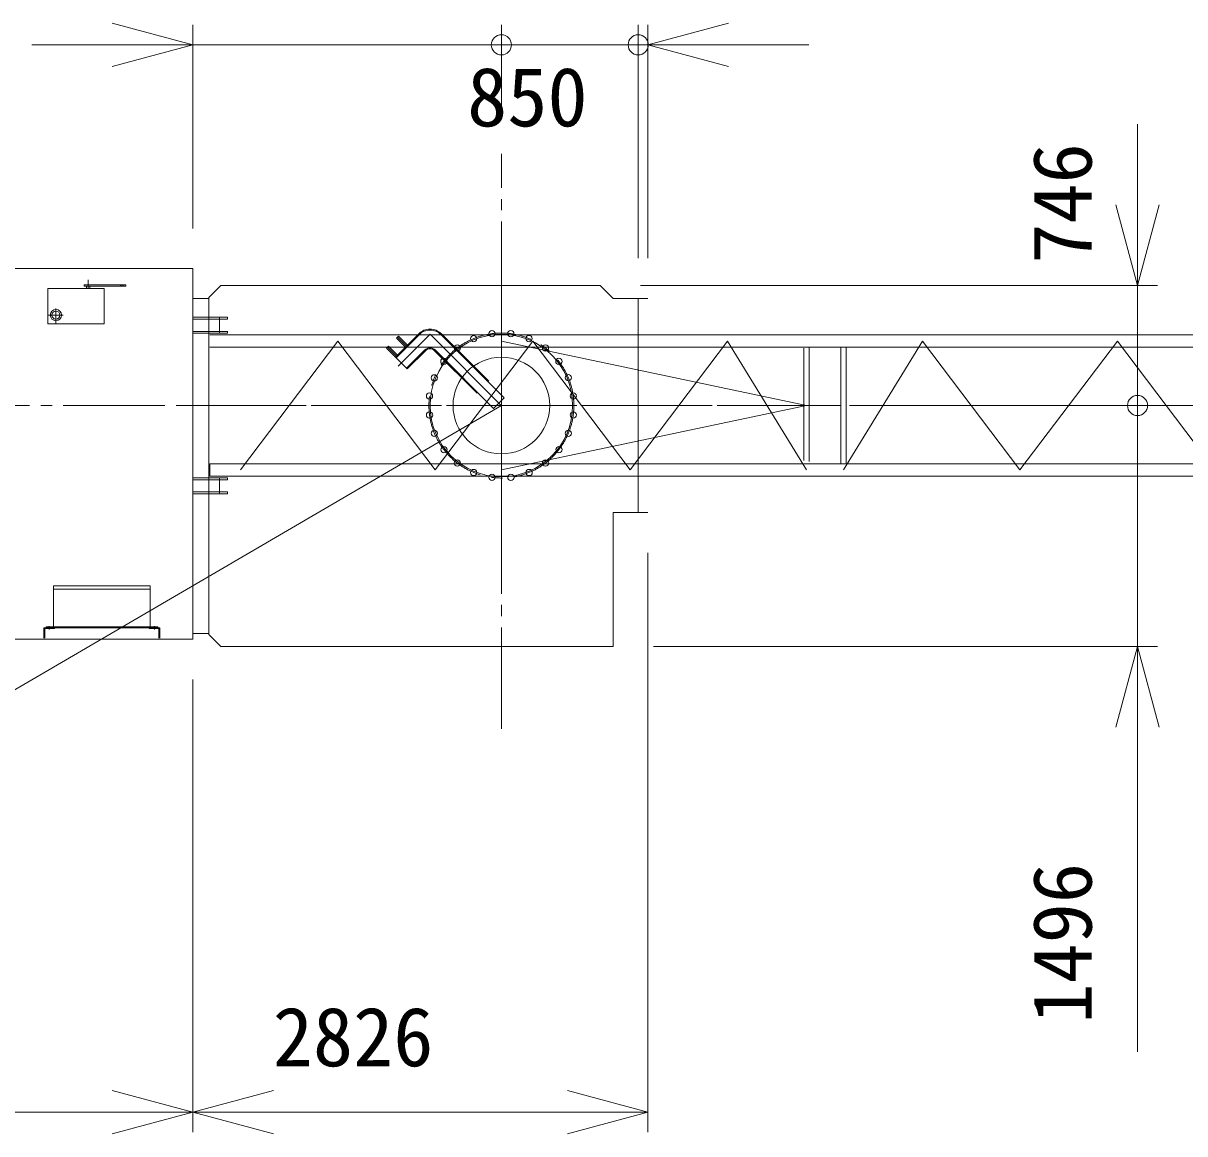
# Model space of a CAD drawing. Units: millimetres, scale not verified. Extents: x -21927 to 21954, y -30883 to 34156.
# Drawn here: x -16352 to -9139, y 23509 to 30404 of the extents above; entities that cross this region are included whole.
import ezdxf
from ezdxf.enums import TextEntityAlignment as Align

# ---------------------------------------------------------------- set-up
doc = ezdxf.new("R2010")
doc.units = ezdxf.units.MM
doc.header["$LTSCALE"] = 70
doc.linetypes.add('CHAIN2', pattern=[12, 9, -1, 1, -1])
for name, color, linetype, lineweight in [('0-3_05 寸法', 7, 'Continuous', 18), ('0-4_12 当社中心線', 3, 'CHAIN2', 18), ('0-6_10 当社外形線', 3, 'Continuous', 18)]:
    doc.layers.add(name, color=color, linetype=linetype, lineweight=lineweight)
doc.styles.add('ＭＳ ゴシック', font='')
doc.styles.get('ＭＳ ゴシック').set_extended_font_data('MS Gothic')

msp = doc.modelspace()

# ---------------------------------------------------------------- linework, layer by layer
at = {"layer": '0-3_05 寸法'}
for p, q in [((-15298.69, 29130.54), (-15298.69, 30394.98)), ((-13382.68, 29843.23), (-13382.68, 30394.98)), ((-13382.68, 29843.23), (-13382.68, 30394.98)), ((-12532.92, 28945.54), (-12532.92, 30394.98)), ((-12532.92, 28945.54), (-12532.92, 30394.98)), ((-12472.68, 28945.54), (-12472.68, 30394.98)), ((-15798.69, 30269.98), (-16298.69, 30269.98)), ((-15298.69, 30269.98), (-15798.69, 30269.98)), ((-15298.69, 30269.98), (-14798.69, 30269.98)), ((-13382.68, 30269.98), (-14798.69, 30269.98)), ((-13382.68, 30269.98), (-12532.92, 30269.98)), ((-12532.92, 30269.98), (-13032.92, 30269.98)), ((-12532.92, 30269.98), (-12472.68, 30269.98)), ((-12472.68, 30269.98), (-11972.68, 30269.98)), ((-11972.68, 30269.98), (-11472.68, 30269.98)), ((-9432.67, 29276.54), (-9432.67, 29776.54)), ((-9432.67, 28776.54), (-9432.67, 29276.54)), ((-12518.69, 28776.54), (-9307.67, 28776.54)), ((-9432.67, 28030.55), (-9432.67, 28776.54)), ((-13382.68, 28030.54), (-17325.06, 25729.04)), ((-11220.93, 28030.55), (-9307.67, 28030.55)), ((-11220.93, 28030.55), (-9307.67, 28030.55)), ((-9432.67, 28030.55), (-9432.67, 27530.55)), ((-9432.67, 28030.55), (-9432.67, 27034.54)), ((-12472.68, 27115.54), (-12472.68, 23518.35)), ((-9432.67, 26534.54), (-9432.67, 27034.54)), ((-12437.69, 26534.54), (-9307.67, 26534.54)), ((-9432.67, 26534.54), (-9432.67, 24017.88)), ((-9432.67, 26534.54), (-9432.67, 26034.54)), ((-15298.69, 26330.54), (-15298.69, 23518.35)), ((-15298.69, 26330.54), (-15298.69, 23518.35)), ((-9432.67, 26034.54), (-9432.67, 25534.54)), ((-15798.69, 23643.35), (-17364.69, 23643.35)), ((-15298.69, 23643.35), (-15798.69, 23643.35)), ((-15298.69, 23643.35), (-14798.69, 23643.35)), ((-14798.69, 23643.35), (-12972.68, 23643.35)), ((-12472.68, 23643.35), (-12972.68, 23643.35))]:
    msp.add_line(p, q, dxfattribs=at)
for points in [[(-15798.69, 30403.96), (-15298.69, 30269.98), (-15798.69, 30136.01)], [(-11972.68, 30136.01), (-12472.68, 30269.98), (-11972.68, 30403.96)], [(-9298.7, 29276.54), (-9432.67, 28776.54), (-9566.65, 29276.54)], [(-9566.65, 26034.54), (-9432.67, 26534.54), (-9298.7, 26034.54)], [(-15798.69, 23777.33), (-15298.69, 23643.35), (-15798.69, 23509.38)], [(-14798.69, 23509.38), (-15298.69, 23643.35), (-14798.69, 23777.33)], [(-12972.68, 23777.33), (-12472.68, 23643.35), (-12972.68, 23509.38)]]:
    msp.add_lwpolyline(points, dxfattribs=at)
for centre in [(-13382.68, 30269.98), (-13382.68, 30269.98), (-12532.92, 30269.98), (-12532.92, 30269.98), (-9432.67, 28030.55), (-9432.67, 28030.55)]:
    msp.add_circle(centre, 62.5, dxfattribs=at)
at = {"layer": '0-4_12 当社中心線'}
for p, q in [((-13382.68, 26022.5), (-13382.68, 29593.23)), ((-15948.91, 28810.94), (-15948.91, 28756.73)), ((-16103.45, 28591.72), (-16198.91, 28591.72)), ((-16148.91, 28536.73), (-16148.91, 28632.56)), ((-13382.68, 27470.04), (-13382.68, 28591.04)), ((-13825.56, 28472.91), (-14024.19, 28274.28)), ((-13383.19, 28030.54), (-13825.56, 28472.91)), ((12247.09, 28030.54), (-18335.98, 28030.54)), ((-11374.64, 28030.55), (-15390.73, 28030.55)), ((-16189.87, 26639.72), (-16189.87, 26659.91)), ((-15535.87, 26639.72), (-15535.87, 26659.91)), ((-15535.87, 26639.72), (-15535.87, 26659.91))]:
    msp.add_line(p, q, dxfattribs=at)
msp.add_circle((-13382.68, 28030.54), 450, dxfattribs=at)
at = {"layer": '0-6_10 当社外形線'}
for p, q in [((-15298.69, 28880.54), (-17664.69, 28880.54)), ((-15298.69, 26580.54), (-15298.69, 28880.54)), ((-15973.91, 28780.73), (-15973.91, 28771.73)), ((-15713.91, 28780.73), (-15973.91, 28780.73)), ((-15746.91, 28771.62), (-15746.91, 28780.73)), ((-15738.91, 28780.73), (-15738.91, 28771.73)), ((-15730.91, 28771.62), (-15730.91, 28780.73)), ((-15713.91, 28780.73), (-15713.91, 28771.73)), ((-15848.91, 28756.73), (-16198.91, 28756.73)), ((-16198.91, 28536.73), (-16198.91, 28756.73)), ((-15713.91, 28771.73), (-15973.91, 28771.73)), ((-15958.91, 28756.59), (-15958.91, 28771.73)), ((-15938.91, 28756.59), (-15938.91, 28771.73)), ((-15848.91, 28536.73), (-15848.91, 28756.73)), ((-15123.92, 28776.54), (-15198.92, 28701.54)), ((-15198.92, 28695.54), (-15298.92, 28695.54)), ((-15198.92, 26609.54), (-15198.92, 28701.54)), ((-12472.68, 28695.54), (-12687.69, 28695.54)), ((-12532.92, 28695.54), (-12532.92, 27580.51)), ((-15083.51, 28579.04), (-15298.69, 28579.04)), ((-15132.69, 28579.04), (-15132.69, 28479.04)), ((-15848.91, 28536.73), (-16198.91, 28536.73)), ((-15083.51, 28491.04), (-15298.69, 28491.04)), ((-15083.48, 28491.94), (-15083.48, 28479.94)), ((-15083.51, 28479.04), (-15298.69, 28479.04)), ((-5344.93, 28468.69), (-15192.92, 28468.54)), ((-14397.93, 28430.54), (-15002.93, 27630.54)), ((-13896.27, 28475.73), (-14040.52, 28331.48)), ((-13892.02, 28471.49), (-14036.27, 28327.24)), ((-14021.96, 28461.42), (-14034.69, 28448.7)), ((-14034.69, 28448.7), (-13979, 28393.01)), ((-14028.33, 28455.06), (-13972.64, 28399.37)), ((-14021.96, 28461.42), (-13966.27, 28405.73)), ((-13759.09, 28471.49), (-13365.69, 28078.1)), ((-13754.85, 28475.73), (-13460.45, 28181.33)), ((-5344.93, 28392.39), (-15192.92, 28392.39)), ((-14083.48, 28399.91), (-14096.21, 28387.18)), ((-14096.21, 28387.18), (-13966.97, 28257.95)), ((-14089.84, 28393.54), (-14034.15, 28337.85)), ((-14083.48, 28399.91), (-14027.79, 28344.22)), ((-13858.08, 28375.32), (-13971.22, 28262.19)), ((-13853.84, 28371.08), (-13966.97, 28257.95)), ((-13797.27, 28371.08), (-13533.98, 28107.8)), ((-11504.93, 27688.41), (-11504.93, 28385.84)), ((-11470.93, 27683.44), (-11470.93, 28388.13)), ((-11274.93, 27668.69), (-11274.93, 28392.39)), ((-11240.93, 27668.69), (-11240.93, 28392.39)), ((-5344.93, 27668.69), (-15192.92, 27668.69)), ((-15192.92, 27668.69), (-15192.92, 27592.39)), ((-15083.51, 27582.04), (-15298.69, 27582.04)), ((-15083.51, 27570.04), (-15298.69, 27570.04)), ((-5344.93, 27592.39), (-15192.92, 27592.39)), ((-15132.69, 27482.04), (-15132.69, 27582.04)), ((-15083.48, 27569.14), (-15083.48, 27581.14)), ((-12532.68, 27592.51), (-12532.68, 27365.54)), ((-15083.51, 27482.04), (-15298.69, 27482.04)), ((-12687.69, 27365.54), (-12687.69, 26534.54)), ((-12472.68, 27365.54), (-12687.69, 27365.54)), ((-12532.92, 27365.54), (-12632.92, 27365.54)), ((-15562.87, 26911.23), (-16162.87, 26911.23)), ((-16162.87, 26657.18), (-16162.87, 26911.23)), ((-15562.87, 26657.19), (-15562.87, 26911.23)), ((-15562.87, 26891.23), (-16162.87, 26891.23)), ((-16222.87, 26651.23), (-16156.87, 26651.23)), ((-16222.87, 26586.54), (-16222.87, 26651.23)), ((-16216.87, 26645.23), (-16156.87, 26645.23)), ((-16216.87, 26586.54), (-16216.87, 26645.23)), ((-16209.86, 26651.16), (-16209.86, 26657.23)), ((-16209.86, 26657.23), (-15515.87, 26657.23)), ((-16196.36, 26657.48), (-16196.36, 26645.45)), ((-16183.36, 26645.78), (-16183.36, 26656.88)), ((-15562.87, 26651.23), (-16162.87, 26651.23)), ((-16156.87, 26645.23), (-16156.87, 26651.23)), ((-15502.87, 26651.23), (-15568.87, 26651.23)), ((-15568.87, 26645.23), (-15568.87, 26651.23)), ((-15508.87, 26645.23), (-15568.87, 26645.23)), ((-15542.36, 26645.78), (-15542.36, 26656.88)), ((-15542.36, 26645.78), (-15542.36, 26651.83)), ((-15529.36, 26657.48), (-15529.36, 26645.45)), ((-15529.36, 26645.78), (-15529.36, 26651.83)), ((-15515.87, 26651.16), (-15515.87, 26657.23)), ((-15508.87, 26586.54), (-15508.87, 26645.23)), ((-15502.87, 26586.54), (-15502.87, 26651.23)), ((-15198.92, 26615.54), (-15298.92, 26615.54)), ((-15298.69, 26580.54), (-17652.32, 26580.54)), ((-15123.92, 26534.54), (-15198.92, 26609.54)), ((-12687.69, 26534.54), (-15123.92, 26534.54))]:
    msp.add_line(p, q, dxfattribs=at)
for points in [[(-15123.92, 28776.54), (-12768.69, 28776.54), (-12687.69, 28695.54)], [(-15083.51, 28579.04), (-15083.51, 28567.04), (-15298.69, 28567.04)], [(-11487.93, 27630.54), (-11977.93, 28430.54), (-12582.93, 27630.54), (-13187.93, 28430.54), (-13792.93, 27630.54), (-14397.93, 28430.54)], [(-13382.92, 27630.54), (-11487.93, 28030.54), (-13382.92, 28430.54)], [(-8347.93, 28430.54), (-8952.93, 27630.54), (-9557.93, 28430.54), (-10162.93, 27630.54), (-10767.93, 28430.54), (-11257.93, 27630.54)], [(-13793.03, 28375.33), (-13430.75, 28013.04), (-13365.69, 28078.1)], [(-15083.51, 27482.04), (-15083.51, 27494.04), (-15298.69, 27494.04)], [(-15508.87, 26645.23), (-15568.87, 26645.23), (-15568.87, 26651.23)]]:
    msp.add_lwpolyline(points, dxfattribs=at)
for centre, radius in [((-16148.93, 28591.72), 35), ((-16148.93, 28591.7), 25), ((-13441.61, 28476.7), 19.5), ((-13324.13, 28476.75), 19.5), ((-13382.68, 28030.54), 442.5), ((-13555.07, 28446.25), 19.5), ((-13210.64, 28446.39), 19.5), ((-13656.79, 28387.46), 19.5), ((-13108.87, 28387.69), 19.5), ((-13739.83, 28304.36), 19.5), ((-13382.68, 28030.54), 300), ((-13025.77, 28304.65), 19.5), ((-13798.53, 28202.59), 19.5), ((-12966.98, 28202.94), 19.5), ((-13828.89, 28089.1), 19.5), ((-12936.53, 28089.47), 19.5), ((-13828.84, 27971.62), 19.5), ((-12936.48, 27971.99), 19.5), ((-13798.38, 27858.15), 19.5), ((-12966.84, 27858.5), 19.5), ((-13739.6, 27756.44), 19.5), ((-13025.54, 27756.73), 19.5), ((-13656.49, 27673.4), 19.5), ((-13554.73, 27614.7), 19.5), ((-13210.29, 27614.84), 19.5), ((-13108.57, 27673.63), 19.5), ((-13441.24, 27584.34), 19.5), ((-13323.76, 27584.39), 19.5)]:
    msp.add_circle(centre, radius, dxfattribs=at)
for centre, radius in [((-13825.56, 28405.02), 100), ((-13825.56, 28405.02), 94), ((-13825.55, 28342.8), 46), ((-13825.55, 28342.8), 40)]:
    msp.add_arc(centre, radius, 44.99994, 134.99994, dxfattribs=at)

# ---------------------------------------------------------------- texts
at = {"layer": '0-3_05 寸法', "style": 'ＭＳ ゴシック'}
for s, p in [('850', (-13595.36, 29653.62)), ('2826', (-14802.35, 23818.35))]:
    msp.add_text(s, height=366.6, dxfattribs=at).set_placement(p, align=Align.BOTTOM_LEFT)
for s, p in [('746', (-9607.67, 28910.64)), ('1496', (-9607.67, 24192.88))]:
    msp.add_text(s, height=366.6, rotation=90, dxfattribs=at).set_placement(p, align=Align.BOTTOM_LEFT)

doc.saveas('drawing.dxf')
